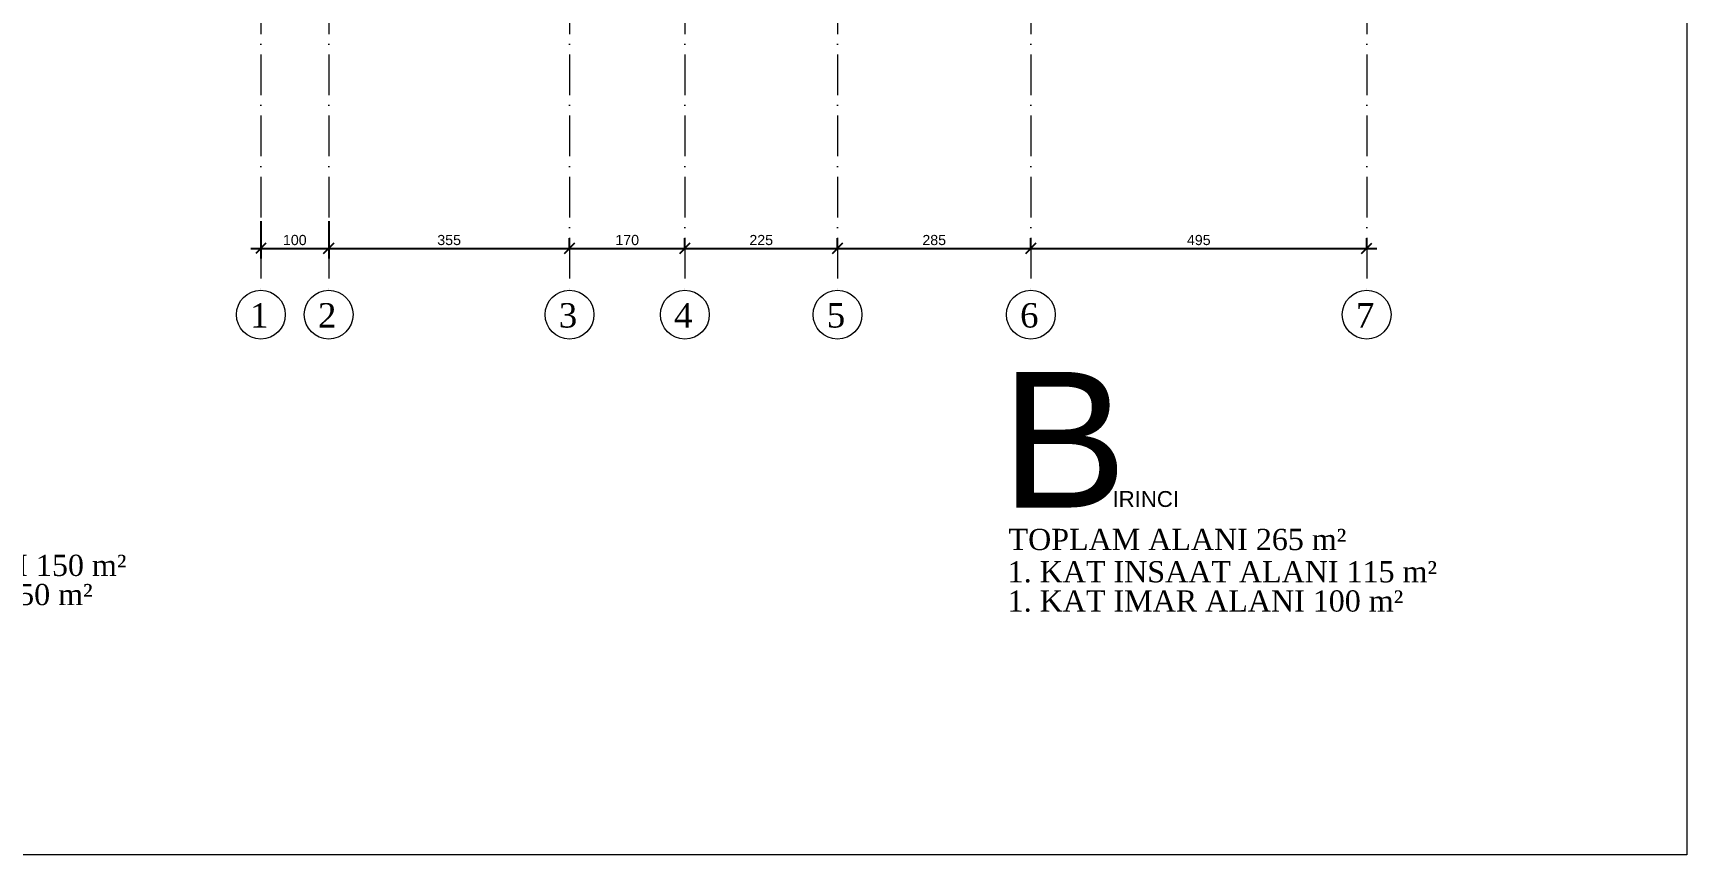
# Model space of a CAD drawing. Header units: centimetres. Extents: x 116407 to 128890, y -80763 to -76541.
# Drawn here: x 120100 to 122537, y -80579 to -79368 of the extents above; entities that cross this region are included whole.
import ezdxf

# ---------------------------------------------------------------- set-up
doc = ezdxf.new("R2010")
doc.units = ezdxf.units.CM
doc.linetypes.add('ACAD_ISO10W100', pattern=[18, 12, -3, 0, -3])
doc.layers.get('0').update_dxf_attribs({"lineweight": 0})
for name, color, linetype, lineweight in [('00 aks yazi', 40, 'Continuous', 9), ('00_Axis', 70, 'ACAD_ISO10W100', 9), ('00_TEXT', 255, 'Continuous', 13), ('04 DIS OLCU', 40, 'Continuous', 9)]:
    doc.layers.add(name, color=color, linetype=linetype, lineweight=lineweight)
doc.styles.add('Arial_1', font='arial.ttf', dxfattribs={"height": 15})
doc.styles.add('doga', font='arial.ttf', dxfattribs={"height": 20})
doc.styles.get("Standard").update_dxf_attribs({"font": 'times.ttf'})
doc.dimstyles.new('Ic Olcu 1-100', dxfattribs={"dimscale": 30.48, "dimtxt": 15, "dimasz": 0.492126, "dimexe": 0.492126, "dimexo": 0.0625, "dimgap": 0.15, "dimtad": 1, "dimdec": 0, "dimzin": 0, "dimdsep": 46, "dimtxsty": 'Arial_1', "dimblk1": 'OBLIQUE', "dimblk2": 'OBLIQUE', "dimsah": 1, "dimcen": 0.09, "dimdle": 0.492126, "dimadec": 0, "dimazin": 0, "dimtfac": 1, "dimtdec": 0, "dimtix": 1, "dimtmove": 0, "dimatfit": 3, "dimfxlon": 1, "dimtvp": 1, "dimtolj": 1, "dimtzin": 0, "dimarcsym": 2})

# ---------------------------------------------------------------- blocks, each defined once
blk = doc.blocks.new('_Oblique')
at = {"color": 0, "linetype": 'ByBlock', "lineweight": -2}
blk.add_line((-0.5, -0.5), (0.5, 0.5), dxfattribs=at)
blk = doc.blocks.new('*D36')
at = {"layer": '04 DIS OLCU', "color": 0, "lineweight": -2, "transparency": 16777216}
for p, q in [((120435.3, -79644.7), (120435.3, -79699.8)), ((120535.3, -79644.7), (120535.3, -79699.8)), ((120420.3, -79684.8), (120550.3, -79684.8))]:
    blk.add_line(p, q, dxfattribs=at)
at = {"layer": 'Defpoints', "color": 0, "transparency": 16777216}
for p in [(120435.3, -79642.8), (120535.3, -79642.8), (120535.3, -79684.8)]:
    blk.add_point(p, dxfattribs=at)
at = {"layer": '04 DIS OLCU', "color": 0, "lineweight": -2, "transparency": 16777216, "xscale": 14.9999992057106, "yscale": 14.9999992057106, "zscale": 14.9999992057106, "rotation": 180}
blk.add_blockref('_Oblique', (120435.3, -79684.8), dxfattribs=at)
at = {"layer": '04 DIS OLCU', "color": 0, "lineweight": -2, "transparency": 16777216, "xscale": 14.9999992057106, "yscale": 14.9999992057106, "zscale": 14.9999992057106}
blk.add_blockref('_Oblique', (120535.3, -79684.8), dxfattribs=at)
at = {"layer": '04 DIS OLCU', "color": 0, "transparency": 16777216, "insert": (120485.3, -79672.6), "char_height": 15, "attachment_point": 5, "style": 'Arial_1'}
blk.add_mtext('\\A1;100', dxfattribs=at)
blk = doc.blocks.new('*D37')
at = {"layer": '04 DIS OLCU', "color": 0, "lineweight": -2, "transparency": 16777216}
for p, q in [((120535.3, -79644.7), (120535.3, -79699.8)), ((120520.3, -79684.8), (120905.3, -79684.8)), ((120890.3, -79684.8), (120890.3, -79669.8))]:
    blk.add_line(p, q, dxfattribs=at)
at = {"layer": 'Defpoints', "color": 0, "transparency": 16777216}
for p in [(120535.3, -79642.8), (120890.3, -79684.8), (120890.3, -79684.8)]:
    blk.add_point(p, dxfattribs=at)
at = {"layer": '04 DIS OLCU', "color": 0, "lineweight": -2, "transparency": 16777216, "xscale": 14.9999992057106, "yscale": 14.9999992057106, "zscale": 14.9999992057106, "rotation": 180}
blk.add_blockref('_Oblique', (120535.3, -79684.8), dxfattribs=at)
at = {"layer": '04 DIS OLCU', "color": 0, "lineweight": -2, "transparency": 16777216, "xscale": 14.9999992057106, "yscale": 14.9999992057106, "zscale": 14.9999992057106}
blk.add_blockref('_Oblique', (120890.3, -79684.8), dxfattribs=at)
at = {"layer": '04 DIS OLCU', "color": 0, "transparency": 16777216, "insert": (120712.8, -79672.6), "char_height": 15, "attachment_point": 5, "style": 'Arial_1'}
blk.add_mtext('\\A1;355', dxfattribs=at)
blk = doc.blocks.new('*D38')
at = {"layer": '04 DIS OLCU', "color": 0, "lineweight": -2, "transparency": 16777216}
for p, q in [((120875.3, -79684.8), (121075.3, -79684.8)), ((120890.3, -79684.8), (120890.3, -79669.8)), ((121060.3, -79684.8), (121060.3, -79669.8))]:
    blk.add_line(p, q, dxfattribs=at)
at = {"layer": 'Defpoints', "color": 0, "transparency": 16777216}
for p in [(120890.3, -79684.8), (121060.3, -79684.8), (121060.3, -79684.8)]:
    blk.add_point(p, dxfattribs=at)
at = {"layer": '04 DIS OLCU', "color": 0, "lineweight": -2, "transparency": 16777216, "xscale": 14.9999992057106, "yscale": 14.9999992057106, "zscale": 14.9999992057106, "rotation": 180}
blk.add_blockref('_Oblique', (120890.3, -79684.8), dxfattribs=at)
at = {"layer": '04 DIS OLCU', "color": 0, "lineweight": -2, "transparency": 16777216, "xscale": 14.9999992057106, "yscale": 14.9999992057106, "zscale": 14.9999992057106}
blk.add_blockref('_Oblique', (121060.3, -79684.8), dxfattribs=at)
at = {"layer": '04 DIS OLCU', "color": 0, "transparency": 16777216, "insert": (120975.3, -79672.6), "char_height": 15, "attachment_point": 5, "style": 'Arial_1'}
blk.add_mtext('\\A1;170', dxfattribs=at)
blk = doc.blocks.new('*D39')
at = {"layer": '04 DIS OLCU', "color": 0, "lineweight": -2, "transparency": 16777216}
for p, q in [((121045.3, -79684.8), (121300.3, -79684.8)), ((121060.3, -79684.8), (121060.3, -79669.8)), ((121285.3, -79684.8), (121285.3, -79669.8))]:
    blk.add_line(p, q, dxfattribs=at)
at = {"layer": 'Defpoints', "color": 0, "transparency": 16777216}
for p in [(121060.3, -79684.8), (121285.3, -79684.8), (121285.3, -79684.8)]:
    blk.add_point(p, dxfattribs=at)
at = {"layer": '04 DIS OLCU', "color": 0, "lineweight": -2, "transparency": 16777216, "xscale": 14.9999992057106, "yscale": 14.9999992057106, "zscale": 14.9999992057106, "rotation": 180}
blk.add_blockref('_Oblique', (121060.3, -79684.8), dxfattribs=at)
at = {"layer": '04 DIS OLCU', "color": 0, "lineweight": -2, "transparency": 16777216, "xscale": 14.9999992057106, "yscale": 14.9999992057106, "zscale": 14.9999992057106}
blk.add_blockref('_Oblique', (121285.3, -79684.8), dxfattribs=at)
at = {"layer": '04 DIS OLCU', "color": 0, "transparency": 16777216, "insert": (121172.8, -79672.6), "char_height": 15, "attachment_point": 5, "style": 'Arial_1'}
blk.add_mtext('\\A1;225', dxfattribs=at)
blk = doc.blocks.new('*D40')
at = {"layer": '04 DIS OLCU', "color": 0, "lineweight": -2, "transparency": 16777216}
for p, q in [((121270.3, -79684.8), (121585.3, -79684.8)), ((121285.3, -79684.8), (121285.3, -79669.8)), ((121570.3, -79684.8), (121570.3, -79669.8))]:
    blk.add_line(p, q, dxfattribs=at)
at = {"layer": 'Defpoints', "color": 0, "transparency": 16777216}
for p in [(121285.3, -79684.8), (121570.3, -79684.8), (121570.3, -79684.8)]:
    blk.add_point(p, dxfattribs=at)
at = {"layer": '04 DIS OLCU', "color": 0, "lineweight": -2, "transparency": 16777216, "xscale": 14.9999992057106, "yscale": 14.9999992057106, "zscale": 14.9999992057106, "rotation": 180}
blk.add_blockref('_Oblique', (121285.3, -79684.8), dxfattribs=at)
at = {"layer": '04 DIS OLCU', "color": 0, "lineweight": -2, "transparency": 16777216, "xscale": 14.9999992057106, "yscale": 14.9999992057106, "zscale": 14.9999992057106}
blk.add_blockref('_Oblique', (121570.3, -79684.8), dxfattribs=at)
at = {"layer": '04 DIS OLCU', "color": 0, "transparency": 16777216, "insert": (121427.8, -79672.6), "char_height": 15, "attachment_point": 5, "style": 'Arial_1'}
blk.add_mtext('\\A1;285', dxfattribs=at)
blk = doc.blocks.new('*D41')
at = {"layer": '04 DIS OLCU', "color": 0, "lineweight": -2, "transparency": 16777216}
for p, q in [((121555.3, -79684.8), (122080.3, -79684.8)), ((121570.3, -79684.8), (121570.3, -79669.8)), ((122065.3, -79684.8), (122065.3, -79669.8))]:
    blk.add_line(p, q, dxfattribs=at)
at = {"layer": 'Defpoints', "color": 0, "transparency": 16777216}
for p in [(121570.3, -79684.8), (122065.3, -79684.8), (122065.3, -79684.8)]:
    blk.add_point(p, dxfattribs=at)
at = {"layer": '04 DIS OLCU', "color": 0, "lineweight": -2, "transparency": 16777216, "xscale": 14.9999992057106, "yscale": 14.9999992057106, "zscale": 14.9999992057106, "rotation": 180}
blk.add_blockref('_Oblique', (121570.3, -79684.8), dxfattribs=at)
at = {"layer": '04 DIS OLCU', "color": 0, "lineweight": -2, "transparency": 16777216, "xscale": 14.9999992057106, "yscale": 14.9999992057106, "zscale": 14.9999992057106}
blk.add_blockref('_Oblique', (122065.3, -79684.8), dxfattribs=at)
at = {"layer": '04 DIS OLCU', "color": 0, "transparency": 16777216, "insert": (121817.8, -79672.6), "char_height": 15, "attachment_point": 5, "style": 'Arial_1'}
blk.add_mtext('\\A1;495', dxfattribs=at)

msp = doc.modelspace()

# ---------------------------------------------------------------- linework, layer by layer
at = {"layer": '00 aks yazi'}
msp.add_lwpolyline([(116406.9, -76541.3), (122537.3, -76541.3), (122537.3, -80578.7), (116406.9, -80578.7)], close=True, dxfattribs=at)
at = {"layer": '00_Axis', "linetype": 'ACAD_ISO10W100', "ltscale": 5}
for p, q in [((120435.3, -77416.8), (120435.3, -79746.5)), ((120535.3, -77416.8), (120535.3, -79746.5)), ((120890.3, -77416.8), (120890.3, -79746.5)), ((121060.3, -77416.8), (121060.3, -79746.5)), ((121285.3, -77416.8), (121285.3, -79746.5)), ((121570.3, -77416.8), (121570.3, -79746.5)), ((122065.3, -77416.8), (122065.3, -79746.5))]:
    msp.add_line(p, q, dxfattribs=at)
at = {"layer": '00_Axis', "linetype": 'ByBlock', "ltscale": 5}
for centre in [(120435.3, -79782.5), (120535.3, -79782.5), (120890.3, -79782.5), (121060.3, -79782.5), (121285.3, -79782.5), (121570.3, -79782.5), (122065.3, -79782.5)]:
    msp.add_circle(centre, 36, dxfattribs=at)

# ---------------------------------------------------------------- texts
at = {"layer": '00 aks yazi', "char_height": 36, "width": 76.753, "attachment_point": 3}
for s, insert in [('1', (120446.6, -79765.5)), ('2', (120546.6, -79765.5)), ('3', (120901.6, -79765.5)), ('4', (121071.6, -79765.5)), ('5', (121296.6, -79765.5)), ('6', (121581.6, -79765.5)), ('7', (122076.6, -79765.5))]:
    msp.add_mtext(s, dxfattribs=dict(at, insert=insert))
at = {"layer": '00_TEXT', "style": 'doga'}
for s, height, p in [('B', 200, (121525.9, -80066.8)), ('IRINCI', 23.42, (121690.6, -80065.9))]:
    msp.add_text(s, height=height, dxfattribs=at).set_placement(p)
at = {"layer": '00_TEXT'}
for s, p in [('TOPLAM ALANI 265 m²', (121537.4, -80129.4)), ('ZEMIN INSAAT ALANI 150 m²', (119599, -80167.6)), ('1. KAT INSAAT ALANI 115 m²', (121536.1, -80177)), ('ZEMIN IMAR ALANI 150 m²', (119599, -80210.6)), ('1. KAT IMAR ALANI 100 m²', (121536.1, -80220.1))]:
    msp.add_text(s, height=31.25, dxfattribs=at).set_placement(p)

# ---------------------------------------------------------------- dimensions: what is measured, and where the dimension line sits
at = {"layer": '04 DIS OLCU'}
for base, p1, p2, picture, middle in [((120535.3, -79684.8), (120435.3, -79642.8), (120535.3, -79642.8), '*D36', (120485.3, -79672.6)), ((120890.3, -79684.8), (120535.3, -79642.8), (120890.3, -79684.8), '*D37', (120712.8, -79672.6)), ((121060.3, -79684.8), (120890.3, -79684.8), (121060.3, -79684.8), '*D38', (120975.3, -79672.6)), ((121285.3, -79684.8), (121060.3, -79684.8), (121285.3, -79684.8), '*D39', (121172.8, -79672.6)), ((121570.3, -79684.8), (121285.3, -79684.8), (121570.3, -79684.8), '*D40', (121427.8, -79672.6)), ((122065.3, -79684.8), (121570.3, -79684.8), (122065.3, -79684.8), '*D41', (121817.8, -79672.6))]:
    dim = msp.add_linear_dim(base=base, p1=p1, p2=p2, dimstyle='Ic Olcu 1-100', override={"dimpost": '<>', "dimtmove": 1}, dxfattribs=at)
    dim.commit()
    dim.dimension.update_dxf_attribs({"geometry": picture, "text_midpoint": middle})

doc.saveas('drawing.dxf')
